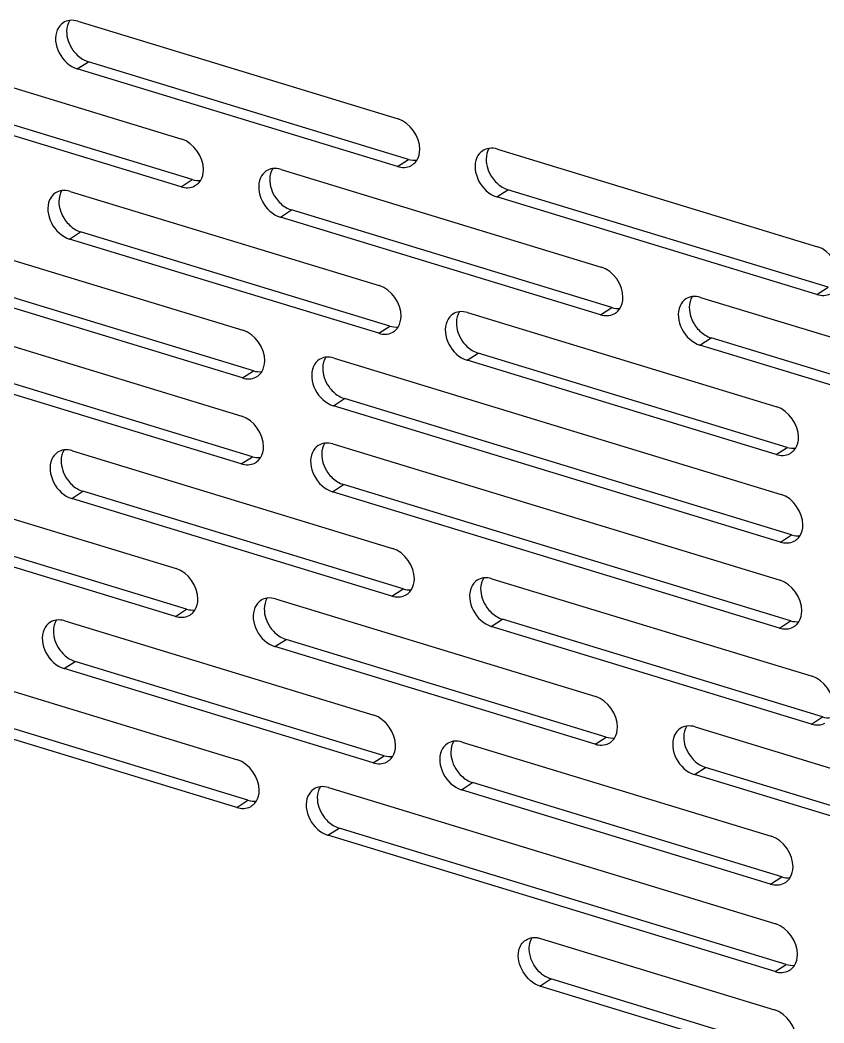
# Model space of a CAD drawing. Header units: millimetres. Extents: x -177 to 18421, y -5017 to 3255.
# Drawn here: x 13060.87 to 13076, y 2003.3 to 2022.17 of the extents above; entities that cross this region are included whole.
import ezdxf

# ---------------------------------------------------------------- set-up
doc = ezdxf.new("R2010")
doc.units = ezdxf.units.MM
doc.header["$LTSCALE"] = 46.255
doc.layers.get('0').update_dxf_attribs({"linetype": 'CONTINUOUS'})

msp = doc.modelspace()

# ---------------------------------------------------------------- linework, layer by layer
at = {"color": 3, "linetype": 'Continuous'}
for p, q in [((13061.957, 2022.145), (13067.982, 2020.308)), ((13057.884, 2021.764), (13063.91, 2019.927)), ((13067.971, 2019.41), (13061.945, 2021.247)), ((13063.898, 2019.029), (13057.873, 2020.866)), ((13069.852, 2019.738), (13075.878, 2017.901)), ((13065.78, 2019.357), (13071.805, 2017.52)), ((13056.648, 2018.896), (13065.063, 2016.331)), ((13061.811, 2018.944), (13067.629, 2017.171)), ((13075.866, 2017.004), (13069.841, 2018.84)), ((13071.794, 2016.622), (13065.768, 2018.459)), ((13065.052, 2015.433), (13056.637, 2017.998)), ((13067.618, 2016.273), (13061.8, 2018.046)), ((13056.628, 2017.279), (13065.043, 2014.714)), ((13073.675, 2016.95), (13079.701, 2015.114)), ((13069.291, 2016.664), (13075.109, 2014.891)), ((13065.031, 2013.817), (13056.616, 2016.382)), ((13079.689, 2014.216), (13073.664, 2016.052)), ((13066.777, 2015.808), (13075.192, 2013.243)), ((13075.098, 2013.993), (13069.28, 2015.766)), ((13075.181, 2012.345), (13066.766, 2014.91)), ((13066.757, 2014.192), (13075.172, 2011.627)), ((13061.853, 2014.064), (13067.879, 2012.227)), ((13057.781, 2013.683), (13063.806, 2011.846)), ((13075.16, 2010.729), (13066.745, 2013.294)), ((13067.867, 2011.33), (13061.842, 2013.166)), ((13063.795, 2010.948), (13057.769, 2012.785)), ((13069.749, 2011.657), (13075.774, 2009.821)), ((13065.676, 2011.276), (13071.702, 2009.44)), ((13056.545, 2010.815), (13064.96, 2008.25)), ((13061.708, 2010.864), (13067.526, 2009.09)), ((13075.763, 2008.923), (13069.737, 2010.76)), ((13071.69, 2008.542), (13065.665, 2010.378)), ((13064.948, 2007.352), (13056.533, 2009.917)), ((13067.514, 2008.192), (13061.696, 2009.966)), ((13073.572, 2008.87), (13079.597, 2007.033)), ((13069.188, 2008.584), (13075.006, 2006.81)), ((13079.586, 2006.135), (13073.56, 2007.972)), ((13066.674, 2007.727), (13075.089, 2005.162)), ((13074.994, 2005.912), (13069.176, 2007.686)), ((13075.077, 2004.264), (13066.662, 2006.83)), ((13070.663, 2004.889), (13075.068, 2003.546)), ((13075.057, 2002.648), (13070.652, 2003.991))]:
    msp.add_line(p, q, dxfattribs=at)
at = {"color": 7, "linetype": 'Continuous'}
for p, q in [((13061.945, 2021.247), (13062.154, 2021.382)), ((13068.179, 2019.545), (13062.154, 2021.382)), ((13064.107, 2019.164), (13058.081, 2021.001)), ((13067.971, 2019.41), (13068.179, 2019.545)), ((13063.898, 2019.029), (13064.107, 2019.164)), ((13069.841, 2018.84), (13070.049, 2018.975)), ((13076.075, 2017.139), (13070.049, 2018.975)), ((13065.768, 2018.459), (13065.977, 2018.594)), ((13072.002, 2016.758), (13065.977, 2018.594)), ((13065.26, 2015.568), (13056.845, 2018.133)), ((13061.8, 2018.046), (13062.008, 2018.181)), ((13067.826, 2016.408), (13062.008, 2018.181)), ((13075.866, 2017.004), (13076.075, 2017.139)), ((13071.794, 2016.622), (13072.002, 2016.758)), ((13065.24, 2013.952), (13056.825, 2016.517)), ((13067.618, 2016.273), (13067.826, 2016.408)), ((13073.664, 2016.052), (13073.872, 2016.188)), ((13079.898, 2014.351), (13073.872, 2016.188)), ((13069.28, 2015.766), (13069.488, 2015.901)), ((13075.306, 2014.128), (13069.488, 2015.901)), ((13065.052, 2015.433), (13065.26, 2015.568)), ((13066.766, 2014.91), (13066.974, 2015.045)), ((13075.389, 2012.48), (13066.974, 2015.045)), ((13075.098, 2013.993), (13075.306, 2014.128)), ((13065.031, 2013.817), (13065.24, 2013.952)), ((13066.745, 2013.294), (13066.954, 2013.429)), ((13075.369, 2010.864), (13066.954, 2013.429)), ((13061.842, 2013.166), (13062.05, 2013.301)), ((13068.076, 2011.465), (13062.05, 2013.301)), ((13064.003, 2011.084), (13057.978, 2012.92)), ((13075.181, 2012.345), (13075.389, 2012.48)), ((13067.867, 2011.33), (13068.076, 2011.465)), ((13063.795, 2010.948), (13064.003, 2011.084)), ((13069.737, 2010.76), (13069.946, 2010.895)), ((13075.971, 2009.058), (13069.946, 2010.895)), ((13075.16, 2010.729), (13075.369, 2010.864)), ((13065.665, 2010.378), (13065.873, 2010.514)), ((13071.899, 2008.677), (13065.873, 2010.514)), ((13065.157, 2007.487), (13056.742, 2010.052)), ((13061.696, 2009.966), (13061.905, 2010.101)), ((13067.723, 2008.327), (13061.905, 2010.101)), ((13075.763, 2008.923), (13075.971, 2009.058)), ((13071.69, 2008.542), (13071.899, 2008.677)), ((13067.514, 2008.192), (13067.723, 2008.327)), ((13073.56, 2007.972), (13073.769, 2008.107)), ((13079.794, 2006.27), (13073.769, 2008.107)), ((13069.176, 2007.686), (13069.385, 2007.821)), ((13075.203, 2006.047), (13069.385, 2007.821)), ((13064.948, 2007.352), (13065.157, 2007.487)), ((13066.662, 2006.83), (13066.871, 2006.965)), ((13075.286, 2004.4), (13066.871, 2006.965)), ((13074.994, 2005.912), (13075.203, 2006.047)), ((13075.077, 2004.264), (13075.286, 2004.4)), ((13070.652, 2003.991), (13070.86, 2004.126)), ((13075.265, 2002.783), (13070.86, 2004.126))]:
    msp.add_line(p, q, dxfattribs=at)
at = {"color": 3, "linetype": 'Continuous'}
for centre, radius, start, end in [((13068.096, 2019.676), 0.281, 297.2817, 302.9867), ((13068.097, 2019.674), 0.279, 302.9904, 307.4361), ((13068.095, 2019.676), 0.281, 307.4433, 311.4043), ((13064.023, 2019.294), 0.281, 297.2817, 302.9867), ((13064.024, 2019.293), 0.279, 302.9904, 307.4361), ((13064.023, 2019.294), 0.281, 307.4433, 311.4043), ((13071.919, 2016.888), 0.281, 297.2817, 302.9867), ((13071.92, 2016.886), 0.279, 302.9904, 307.4361), ((13071.918, 2016.888), 0.281, 307.4433, 311.4043), ((13067.742, 2016.538), 0.281, 297.2817, 302.9867), ((13067.744, 2016.536), 0.279, 302.9904, 307.4361), ((13067.742, 2016.538), 0.281, 307.4433, 311.4043), ((13065.177, 2015.698), 0.281, 297.2817, 302.9867), ((13065.178, 2015.696), 0.279, 302.9904, 307.4361), ((13065.176, 2015.698), 0.281, 307.4433, 311.4043), ((13075.222, 2014.258), 0.281, 297.2817, 302.9867), ((13075.224, 2014.256), 0.279, 302.9904, 307.4361), ((13075.222, 2014.258), 0.281, 307.4433, 311.4043), ((13065.156, 2014.082), 0.281, 297.2817, 302.9867), ((13065.157, 2014.08), 0.279, 302.9904, 307.4361), ((13065.156, 2014.082), 0.281, 307.4433, 311.4043), ((13075.306, 2012.61), 0.281, 297.2817, 302.9867), ((13075.307, 2012.609), 0.279, 302.9904, 307.4361), ((13075.305, 2012.61), 0.281, 307.4433, 311.4043), ((13067.992, 2011.595), 0.281, 297.2817, 302.9867), ((13067.993, 2011.593), 0.279, 302.9904, 307.4361), ((13067.992, 2011.595), 0.281, 307.4433, 311.4043), ((13063.92, 2011.214), 0.281, 297.2817, 302.9867), ((13063.921, 2011.212), 0.279, 302.9904, 307.4361), ((13063.919, 2011.214), 0.281, 307.4433, 311.4043), ((13075.285, 2010.994), 0.281, 297.2817, 302.9867), ((13075.286, 2010.993), 0.279, 302.9904, 307.4361), ((13075.285, 2010.994), 0.281, 307.4433, 311.4043), ((13071.815, 2008.807), 0.281, 297.2817, 302.9867), ((13071.816, 2008.805), 0.279, 302.9904, 307.4361), ((13071.815, 2008.807), 0.281, 307.4433, 311.4043), ((13067.639, 2008.458), 0.281, 297.2817, 302.9867), ((13067.64, 2008.456), 0.279, 302.9904, 307.4361), ((13067.639, 2008.458), 0.281, 307.4433, 311.4043), ((13065.073, 2007.617), 0.281, 297.2817, 302.9867), ((13065.074, 2007.615), 0.279, 302.9904, 307.4361), ((13065.073, 2007.617), 0.281, 307.4433, 311.4043), ((13075.119, 2006.178), 0.281, 297.2817, 302.9867), ((13075.12, 2006.176), 0.279, 302.9904, 307.4361), ((13075.119, 2006.178), 0.281, 307.4433, 311.4043), ((13075.202, 2004.53), 0.281, 307.4433, 311.4043), ((13075.202, 2004.53), 0.281, 297.2817, 302.9867), ((13075.203, 2004.528), 0.279, 302.9904, 307.4361)]:
    msp.add_arc(centre, radius, start, end, dxfattribs=at)
at = {"color": 7, "linetype": 'Continuous'}
msp.add_arc((13071.047, 2004.667), 0.574, 230.2791, 239.3997, dxfattribs=at)
at = {"color": 3, "linetype": 'Continuous'}
for points in [[(13061.679, 2022.115), (13061.631, 2022.084), (13061.593, 2022.037), (13061.569, 2021.985)], [(13061.797, 2022.159), (13061.756, 2022.153), (13061.714, 2022.138), (13061.679, 2022.115)], [(13061.957, 2022.145), (13061.906, 2022.16), (13061.85, 2022.167), (13061.797, 2022.159)], [(13068.392, 2019.733), (13068.395, 2019.968), (13068.208, 2020.24), (13067.982, 2020.308)], [(13064.32, 2019.351), (13064.323, 2019.587), (13064.135, 2019.858), (13063.91, 2019.927)], [(13068.334, 2019.526), (13068.373, 2019.586), (13068.391, 2019.661), (13068.392, 2019.733)], [(13069.574, 2019.709), (13069.527, 2019.678), (13069.488, 2019.63), (13069.465, 2019.578)], [(13069.693, 2019.752), (13069.651, 2019.747), (13069.61, 2019.732), (13069.574, 2019.709)], [(13069.852, 2019.738), (13069.801, 2019.754), (13069.746, 2019.76), (13069.693, 2019.752)], [(13067.971, 2019.41), (13068.052, 2019.386), (13068.149, 2019.387), (13068.224, 2019.426)], [(13064.262, 2019.145), (13064.301, 2019.205), (13064.319, 2019.28), (13064.32, 2019.351)], [(13065.502, 2019.328), (13065.454, 2019.297), (13065.416, 2019.249), (13065.392, 2019.197)], [(13065.62, 2019.371), (13065.579, 2019.365), (13065.537, 2019.351), (13065.502, 2019.328)], [(13065.78, 2019.357), (13065.729, 2019.373), (13065.673, 2019.379), (13065.62, 2019.371)], [(13063.898, 2019.029), (13063.979, 2019.004), (13064.077, 2019.006), (13064.152, 2019.045)], [(13061.534, 2018.915), (13061.486, 2018.884), (13061.447, 2018.836), (13061.424, 2018.784)], [(13061.652, 2018.959), (13061.61, 2018.953), (13061.569, 2018.938), (13061.534, 2018.915)], [(13061.811, 2018.944), (13061.76, 2018.96), (13061.705, 2018.966), (13061.652, 2018.959)], [(13076.288, 2017.326), (13076.291, 2017.561), (13076.103, 2017.833), (13075.878, 2017.901)], [(13072.215, 2016.945), (13072.218, 2017.18), (13072.031, 2017.452), (13071.805, 2017.52)], [(13068.039, 2016.595), (13068.042, 2016.831), (13067.854, 2017.102), (13067.629, 2017.171)], [(13073.516, 2016.965), (13073.474, 2016.959), (13073.433, 2016.944), (13073.398, 2016.921)], [(13073.675, 2016.95), (13073.624, 2016.966), (13073.569, 2016.972), (13073.516, 2016.965)], [(13075.866, 2017.004), (13075.947, 2016.979), (13076.045, 2016.98), (13076.12, 2017.019)], [(13072.157, 2016.739), (13072.196, 2016.798), (13072.214, 2016.873), (13072.215, 2016.945)], [(13073.398, 2016.921), (13073.35, 2016.89), (13073.311, 2016.842), (13073.288, 2016.79)], [(13067.981, 2016.389), (13068.02, 2016.449), (13068.038, 2016.524), (13068.039, 2016.595)], [(13069.014, 2016.635), (13068.966, 2016.604), (13068.927, 2016.556), (13068.904, 2016.504)], [(13069.132, 2016.679), (13069.09, 2016.673), (13069.049, 2016.658), (13069.014, 2016.635)], [(13069.291, 2016.664), (13069.24, 2016.68), (13069.185, 2016.686), (13069.132, 2016.679)], [(13071.794, 2016.622), (13071.875, 2016.598), (13071.972, 2016.599), (13072.048, 2016.638)], [(13065.473, 2015.755), (13065.476, 2015.991), (13065.289, 2016.262), (13065.063, 2016.331)], [(13067.618, 2016.273), (13067.699, 2016.248), (13067.796, 2016.25), (13067.871, 2016.288)], [(13066.618, 2015.822), (13066.576, 2015.817), (13066.535, 2015.802), (13066.5, 2015.779)], [(13066.777, 2015.808), (13066.726, 2015.824), (13066.671, 2015.83), (13066.618, 2015.822)], [(13065.415, 2015.549), (13065.454, 2015.609), (13065.472, 2015.684), (13065.473, 2015.755)], [(13066.5, 2015.779), (13066.452, 2015.748), (13066.413, 2015.7), (13066.39, 2015.648)], [(13065.052, 2015.433), (13065.133, 2015.408), (13065.23, 2015.409), (13065.305, 2015.448)], [(13075.519, 2014.315), (13075.522, 2014.551), (13075.334, 2014.822), (13075.109, 2014.891)], [(13065.452, 2014.139), (13065.455, 2014.374), (13065.268, 2014.646), (13065.043, 2014.714)], [(13075.461, 2014.109), (13075.5, 2014.169), (13075.518, 2014.244), (13075.519, 2014.315)], [(13065.395, 2013.933), (13065.433, 2013.993), (13065.451, 2014.067), (13065.452, 2014.139)], [(13066.479, 2014.163), (13066.431, 2014.132), (13066.392, 2014.084), (13066.369, 2014.032)], [(13066.597, 2014.206), (13066.556, 2014.2), (13066.514, 2014.185), (13066.479, 2014.163)], [(13066.757, 2014.192), (13066.706, 2014.208), (13066.65, 2014.214), (13066.597, 2014.206)], [(13061.575, 2014.035), (13061.528, 2014.004), (13061.489, 2013.956), (13061.466, 2013.904)], [(13061.694, 2014.078), (13061.652, 2014.073), (13061.611, 2014.058), (13061.575, 2014.035)], [(13061.853, 2014.064), (13061.802, 2014.08), (13061.747, 2014.086), (13061.694, 2014.078)], [(13075.098, 2013.993), (13075.179, 2013.968), (13075.276, 2013.97), (13075.351, 2014.008)], [(13065.031, 2013.817), (13065.112, 2013.792), (13065.209, 2013.793), (13065.285, 2013.832)], [(13075.602, 2012.667), (13075.605, 2012.903), (13075.418, 2013.174), (13075.192, 2013.243)], [(13075.544, 2012.461), (13075.583, 2012.521), (13075.601, 2012.596), (13075.602, 2012.667)], [(13075.181, 2012.345), (13075.262, 2012.321), (13075.359, 2012.322), (13075.434, 2012.361)], [(13068.289, 2011.652), (13068.292, 2011.887), (13068.104, 2012.159), (13067.879, 2012.227)], [(13064.216, 2011.271), (13064.219, 2011.506), (13064.032, 2011.778), (13063.806, 2011.846)], [(13069.589, 2011.672), (13069.548, 2011.666), (13069.506, 2011.651), (13069.471, 2011.628)], [(13069.749, 2011.657), (13069.698, 2011.673), (13069.642, 2011.679), (13069.589, 2011.672)], [(13068.231, 2011.446), (13068.27, 2011.506), (13068.288, 2011.581), (13068.289, 2011.652)], [(13069.471, 2011.628), (13069.423, 2011.597), (13069.385, 2011.549), (13069.361, 2011.497)], [(13075.581, 2011.051), (13075.584, 2011.287), (13075.397, 2011.558), (13075.172, 2011.627)], [(13065.676, 2011.276), (13065.625, 2011.292), (13065.57, 2011.298), (13065.517, 2011.291)], [(13067.867, 2011.33), (13067.948, 2011.305), (13068.046, 2011.306), (13068.121, 2011.345)], [(13064.158, 2011.065), (13064.197, 2011.124), (13064.215, 2011.199), (13064.216, 2011.271)], [(13065.399, 2011.247), (13065.351, 2011.216), (13065.312, 2011.168), (13065.289, 2011.116)], [(13065.517, 2011.291), (13065.475, 2011.285), (13065.434, 2011.27), (13065.399, 2011.247)], [(13063.795, 2010.948), (13063.876, 2010.924), (13063.973, 2010.925), (13064.049, 2010.964)], [(13075.524, 2010.845), (13075.562, 2010.905), (13075.58, 2010.98), (13075.581, 2011.051)], [(13061.43, 2010.834), (13061.382, 2010.803), (13061.344, 2010.755), (13061.32, 2010.703)], [(13061.549, 2010.878), (13061.507, 2010.872), (13061.465, 2010.857), (13061.43, 2010.834)], [(13061.708, 2010.864), (13061.657, 2010.879), (13061.601, 2010.885), (13061.549, 2010.878)], [(13075.16, 2010.729), (13075.241, 2010.704), (13075.338, 2010.706), (13075.414, 2010.744)], [(13076.184, 2009.245), (13076.187, 2009.481), (13075.999, 2009.752), (13075.774, 2009.821)], [(13072.112, 2008.864), (13072.115, 2009.1), (13071.927, 2009.371), (13071.702, 2009.44)], [(13067.935, 2008.515), (13067.938, 2008.75), (13067.751, 2009.022), (13067.526, 2009.09)], [(13072.054, 2008.658), (13072.093, 2008.718), (13072.111, 2008.793), (13072.112, 2008.864)], [(13073.294, 2008.84), (13073.246, 2008.809), (13073.208, 2008.761), (13073.184, 2008.71)], [(13073.412, 2008.884), (13073.371, 2008.878), (13073.329, 2008.863), (13073.294, 2008.84)], [(13073.572, 2008.87), (13073.521, 2008.885), (13073.465, 2008.891), (13073.412, 2008.884)], [(13075.763, 2008.923), (13075.844, 2008.898), (13075.941, 2008.899), (13076.016, 2008.938)], [(13067.878, 2008.308), (13067.917, 2008.368), (13067.935, 2008.443), (13067.935, 2008.515)], [(13068.91, 2008.554), (13068.862, 2008.523), (13068.824, 2008.475), (13068.8, 2008.423)], [(13069.028, 2008.598), (13068.987, 2008.592), (13068.945, 2008.577), (13068.91, 2008.554)], [(13069.188, 2008.584), (13069.137, 2008.599), (13069.081, 2008.605), (13069.028, 2008.598)], [(13071.69, 2008.542), (13071.771, 2008.517), (13071.869, 2008.518), (13071.944, 2008.557)], [(13065.37, 2007.674), (13065.373, 2007.91), (13065.185, 2008.181), (13064.96, 2008.25)], [(13067.514, 2008.192), (13067.595, 2008.168), (13067.693, 2008.169), (13067.768, 2008.208)], [(13066.514, 2007.742), (13066.473, 2007.736), (13066.431, 2007.721), (13066.396, 2007.698)], [(13066.674, 2007.727), (13066.623, 2007.743), (13066.567, 2007.749), (13066.514, 2007.742)], [(13065.312, 2007.468), (13065.351, 2007.528), (13065.369, 2007.603), (13065.37, 2007.674)], [(13066.396, 2007.698), (13066.348, 2007.667), (13066.31, 2007.619), (13066.286, 2007.567)], [(13064.948, 2007.352), (13065.029, 2007.327), (13065.127, 2007.329), (13065.202, 2007.367)], [(13075.415, 2006.235), (13075.418, 2006.47), (13075.231, 2006.741), (13075.006, 2006.81)], [(13075.358, 2006.028), (13075.396, 2006.088), (13075.414, 2006.163), (13075.415, 2006.235)], [(13074.994, 2005.912), (13075.075, 2005.888), (13075.172, 2005.889), (13075.248, 2005.928)], [(13075.499, 2004.587), (13075.502, 2004.822), (13075.314, 2005.094), (13075.089, 2005.162)], [(13070.385, 2004.859), (13070.423, 2004.884), (13070.468, 2004.899), (13070.513, 2004.904)], [(13070.254, 2004.663), (13070.272, 2004.74), (13070.319, 2004.817), (13070.385, 2004.859)], [(13070.652, 2003.991), (13070.403, 2004.067), (13070.193, 2004.41), (13070.254, 2004.663)], [(13075.441, 2004.381), (13075.48, 2004.44), (13075.498, 2004.515), (13075.499, 2004.587)], [(13075.077, 2004.264), (13075.158, 2004.24), (13075.256, 2004.241), (13075.331, 2004.28)], [(13075.478, 2002.971), (13075.481, 2003.206), (13075.293, 2003.478), (13075.068, 2003.546)]]:
    msp.add_open_spline(points, degree=3, dxfattribs=at)
at = {"color": 7, "linetype": 'Continuous'}
for points in [[(13061.802, 2022.164), (13061.763, 2022.104), (13061.745, 2022.029), (13061.744, 2021.958)], [(13061.744, 2021.958), (13061.743, 2021.896), (13061.754, 2021.834), (13061.773, 2021.776)], [(13061.773, 2021.776), (13061.794, 2021.715), (13061.824, 2021.656), (13061.862, 2021.603)], [(13061.862, 2021.603), (13061.91, 2021.535), (13061.972, 2021.475), (13062.043, 2021.432)], [(13062.043, 2021.432), (13062.078, 2021.411), (13062.115, 2021.394), (13062.154, 2021.382)], [(13069.697, 2019.757), (13069.658, 2019.697), (13069.64, 2019.622), (13069.639, 2019.551)], [(13068.179, 2019.545), (13068.23, 2019.53), (13068.286, 2019.524), (13068.339, 2019.531)], [(13069.639, 2019.551), (13069.639, 2019.49), (13069.65, 2019.428), (13069.669, 2019.37)], [(13065.625, 2019.376), (13065.586, 2019.316), (13065.568, 2019.241), (13065.567, 2019.17)], [(13069.669, 2019.37), (13069.689, 2019.308), (13069.72, 2019.249), (13069.757, 2019.196)], [(13064.107, 2019.164), (13064.158, 2019.149), (13064.214, 2019.142), (13064.266, 2019.15)], [(13065.567, 2019.17), (13065.566, 2019.109), (13065.577, 2019.047), (13065.597, 2018.988)], [(13069.757, 2019.196), (13069.805, 2019.129), (13069.868, 2019.068), (13069.939, 2019.025)], [(13061.656, 2018.963), (13061.618, 2018.903), (13061.6, 2018.828), (13061.599, 2018.757)], [(13065.597, 2018.988), (13065.617, 2018.927), (13065.647, 2018.868), (13065.685, 2018.815)], [(13069.939, 2019.025), (13069.973, 2019.004), (13070.011, 2018.987), (13070.049, 2018.975)], [(13061.599, 2018.757), (13061.598, 2018.696), (13061.609, 2018.634), (13061.628, 2018.576)], [(13065.685, 2018.815), (13065.733, 2018.748), (13065.795, 2018.687), (13065.866, 2018.644)], [(13061.628, 2018.576), (13061.649, 2018.514), (13061.679, 2018.455), (13061.716, 2018.402)], [(13065.866, 2018.644), (13065.901, 2018.623), (13065.938, 2018.606), (13065.977, 2018.594)], [(13061.716, 2018.402), (13061.765, 2018.335), (13061.827, 2018.275), (13061.898, 2018.231)], [(13061.898, 2018.231), (13061.933, 2018.211), (13061.97, 2018.193), (13062.008, 2018.181)], [(13073.52, 2016.969), (13073.481, 2016.909), (13073.463, 2016.834), (13073.463, 2016.763)], [(13069.136, 2016.683), (13069.098, 2016.623), (13069.08, 2016.548), (13069.079, 2016.477)], [(13072.002, 2016.758), (13072.053, 2016.742), (13072.109, 2016.736), (13072.162, 2016.743)], [(13073.463, 2016.763), (13073.462, 2016.702), (13073.473, 2016.64), (13073.492, 2016.582)], [(13073.492, 2016.582), (13073.512, 2016.52), (13073.543, 2016.461), (13073.58, 2016.409)], [(13067.826, 2016.408), (13067.877, 2016.393), (13067.933, 2016.386), (13067.986, 2016.394)], [(13069.079, 2016.477), (13069.078, 2016.416), (13069.089, 2016.354), (13069.108, 2016.296)], [(13073.58, 2016.409), (13073.628, 2016.341), (13073.691, 2016.281), (13073.762, 2016.238)], [(13069.108, 2016.296), (13069.128, 2016.234), (13069.159, 2016.175), (13069.196, 2016.122)], [(13073.762, 2016.238), (13073.796, 2016.217), (13073.834, 2016.199), (13073.872, 2016.188)], [(13069.196, 2016.122), (13069.244, 2016.055), (13069.307, 2015.994), (13069.378, 2015.951)], [(13066.622, 2015.827), (13066.584, 2015.767), (13066.565, 2015.692), (13066.565, 2015.621)], [(13069.378, 2015.951), (13069.412, 2015.931), (13069.45, 2015.913), (13069.488, 2015.901)], [(13065.26, 2015.568), (13065.311, 2015.552), (13065.367, 2015.546), (13065.42, 2015.553)], [(13066.565, 2015.621), (13066.564, 2015.56), (13066.575, 2015.498), (13066.594, 2015.439)], [(13066.594, 2015.439), (13066.614, 2015.378), (13066.645, 2015.319), (13066.682, 2015.266)], [(13066.682, 2015.266), (13066.73, 2015.199), (13066.793, 2015.138), (13066.864, 2015.095)], [(13066.864, 2015.095), (13066.898, 2015.074), (13066.936, 2015.057), (13066.974, 2015.045)], [(13066.602, 2014.211), (13066.563, 2014.151), (13066.545, 2014.076), (13066.544, 2014.005)], [(13075.306, 2014.128), (13075.357, 2014.112), (13075.413, 2014.106), (13075.466, 2014.114)], [(13061.698, 2014.083), (13061.659, 2014.023), (13061.641, 2013.948), (13061.64, 2013.877)], [(13065.24, 2013.952), (13065.291, 2013.936), (13065.346, 2013.93), (13065.399, 2013.937)], [(13066.544, 2014.005), (13066.543, 2013.943), (13066.554, 2013.881), (13066.573, 2013.823)], [(13061.64, 2013.877), (13061.64, 2013.816), (13061.651, 2013.754), (13061.67, 2013.695)], [(13066.573, 2013.823), (13066.594, 2013.762), (13066.624, 2013.703), (13066.662, 2013.65)], [(13061.67, 2013.695), (13061.69, 2013.634), (13061.721, 2013.575), (13061.758, 2013.522)], [(13066.662, 2013.65), (13066.71, 2013.582), (13066.772, 2013.522), (13066.843, 2013.479)], [(13061.758, 2013.522), (13061.806, 2013.455), (13061.869, 2013.394), (13061.94, 2013.351)], [(13066.843, 2013.479), (13066.878, 2013.458), (13066.915, 2013.441), (13066.954, 2013.429)], [(13061.94, 2013.351), (13061.974, 2013.33), (13062.012, 2013.313), (13062.05, 2013.301)], [(13075.389, 2012.48), (13075.44, 2012.465), (13075.496, 2012.458), (13075.549, 2012.466)], [(13069.594, 2011.676), (13069.555, 2011.617), (13069.537, 2011.542), (13069.536, 2011.47)], [(13065.521, 2011.295), (13065.483, 2011.235), (13065.465, 2011.16), (13065.464, 2011.089)], [(13068.076, 2011.465), (13068.127, 2011.449), (13068.182, 2011.443), (13068.235, 2011.45)], [(13069.536, 2011.47), (13069.535, 2011.409), (13069.546, 2011.347), (13069.565, 2011.289)], [(13069.565, 2011.289), (13069.586, 2011.227), (13069.616, 2011.168), (13069.654, 2011.116)], [(13069.654, 2011.116), (13069.702, 2011.048), (13069.764, 2010.988), (13069.835, 2010.945)], [(13064.003, 2011.084), (13064.054, 2011.068), (13064.11, 2011.062), (13064.163, 2011.069)], [(13065.464, 2011.089), (13065.463, 2011.028), (13065.474, 2010.966), (13065.493, 2010.908)], [(13069.835, 2010.945), (13069.87, 2010.924), (13069.907, 2010.906), (13069.946, 2010.895)], [(13061.553, 2010.882), (13061.514, 2010.823), (13061.496, 2010.748), (13061.495, 2010.676)], [(13065.493, 2010.908), (13065.513, 2010.846), (13065.544, 2010.787), (13065.581, 2010.735)], [(13065.581, 2010.735), (13065.629, 2010.667), (13065.692, 2010.607), (13065.763, 2010.564)], [(13075.369, 2010.864), (13075.42, 2010.849), (13075.475, 2010.842), (13075.528, 2010.85)], [(13061.495, 2010.676), (13061.494, 2010.615), (13061.505, 2010.553), (13061.525, 2010.495)], [(13065.763, 2010.564), (13065.797, 2010.543), (13065.835, 2010.525), (13065.873, 2010.514)], [(13061.525, 2010.495), (13061.545, 2010.433), (13061.575, 2010.375), (13061.613, 2010.322)], [(13061.613, 2010.322), (13061.661, 2010.254), (13061.723, 2010.194), (13061.794, 2010.151)], [(13061.794, 2010.151), (13061.829, 2010.13), (13061.866, 2010.113), (13061.905, 2010.101)], [(13075.971, 2009.058), (13076.022, 2009.042), (13076.078, 2009.036), (13076.131, 2009.044)], [(13073.417, 2008.889), (13073.378, 2008.829), (13073.36, 2008.754), (13073.359, 2008.682)], [(13071.899, 2008.677), (13071.95, 2008.661), (13072.005, 2008.655), (13072.058, 2008.663)], [(13073.359, 2008.682), (13073.358, 2008.621), (13073.369, 2008.559), (13073.388, 2008.501)], [(13069.033, 2008.602), (13068.994, 2008.543), (13068.976, 2008.468), (13068.975, 2008.396)], [(13073.388, 2008.501), (13073.409, 2008.44), (13073.439, 2008.381), (13073.477, 2008.328)], [(13067.723, 2008.327), (13067.774, 2008.312), (13067.829, 2008.306), (13067.882, 2008.313)], [(13068.975, 2008.396), (13068.974, 2008.335), (13068.985, 2008.273), (13069.004, 2008.215)], [(13073.477, 2008.328), (13073.525, 2008.26), (13073.587, 2008.2), (13073.658, 2008.157)], [(13069.004, 2008.215), (13069.025, 2008.153), (13069.055, 2008.095), (13069.093, 2008.042)], [(13073.658, 2008.157), (13073.693, 2008.136), (13073.73, 2008.119), (13073.769, 2008.107)], [(13069.093, 2008.042), (13069.141, 2007.974), (13069.203, 2007.914), (13069.274, 2007.871)], [(13066.519, 2007.746), (13066.48, 2007.686), (13066.462, 2007.612), (13066.461, 2007.54)], [(13069.274, 2007.871), (13069.309, 2007.85), (13069.346, 2007.832), (13069.385, 2007.821)], [(13066.461, 2007.54), (13066.46, 2007.479), (13066.471, 2007.417), (13066.49, 2007.359)], [(13065.157, 2007.487), (13065.208, 2007.472), (13065.263, 2007.465), (13065.316, 2007.473)], [(13066.49, 2007.359), (13066.511, 2007.297), (13066.541, 2007.238), (13066.579, 2007.186)], [(13066.579, 2007.186), (13066.627, 2007.118), (13066.689, 2007.058), (13066.76, 2007.015)], [(13066.76, 2007.015), (13066.795, 2006.994), (13066.832, 2006.976), (13066.871, 2006.965)], [(13075.203, 2006.047), (13075.254, 2006.032), (13075.309, 2006.026), (13075.362, 2006.033)], [(13070.46, 2004.599), (13070.441, 2004.7), (13070.451, 2004.818), (13070.506, 2004.905)], [(13070.68, 2004.225), (13070.569, 2004.318), (13070.486, 2004.457), (13070.46, 2004.599)], [(13075.286, 2004.4), (13075.337, 2004.384), (13075.392, 2004.378), (13075.445, 2004.385)], [(13070.86, 2004.126), (13070.823, 2004.137), (13070.788, 2004.153), (13070.755, 2004.173)]]:
    msp.add_open_spline(points, degree=3, dxfattribs=at)
at = {"color": 3, "linetype": 'Continuous'}
for points, knots in [([(13061.569, 2021.985), (13061.51, 2021.853), (13061.558, 2021.516), (13061.799, 2021.292), (13061.945, 2021.247)], [0, 0, 0, 0, 0.486189, 1, 1, 1, 1]), ([(13068.281, 2019.465), (13068.291, 2019.474), (13068.311, 2019.493), (13068.327, 2019.515), (13068.334, 2019.526)], [0, 0, 0, 0, 0.495742, 1, 1, 1, 1]), ([(13069.465, 2019.578), (13069.406, 2019.446), (13069.454, 2019.109), (13069.694, 2018.885), (13069.841, 2018.84)], [0, 0, 0, 0, 0.486189, 1, 1, 1, 1]), ([(13064.209, 2019.083), (13064.219, 2019.092), (13064.238, 2019.112), (13064.255, 2019.134), (13064.262, 2019.145)], [0, 0, 0, 0, 0.495742, 1, 1, 1, 1]), ([(13065.392, 2019.197), (13065.333, 2019.065), (13065.381, 2018.728), (13065.622, 2018.504), (13065.768, 2018.459)], [0, 0, 0, 0, 0.486189, 1, 1, 1, 1]), ([(13061.424, 2018.784), (13061.365, 2018.652), (13061.413, 2018.315), (13061.654, 2018.091), (13061.8, 2018.046)], [0, 0, 0, 0, 0.486189, 1, 1, 1, 1]), ([(13073.288, 2016.79), (13073.229, 2016.658), (13073.277, 2016.321), (13073.518, 2016.097), (13073.664, 2016.052)], [0, 0, 0, 0, 0.486189, 1, 1, 1, 1]), ([(13072.104, 2016.677), (13072.115, 2016.686), (13072.134, 2016.705), (13072.15, 2016.727), (13072.157, 2016.739)], [0, 0, 0, 0, 0.495742, 1, 1, 1, 1]), ([(13067.928, 2016.327), (13067.938, 2016.336), (13067.957, 2016.356), (13067.974, 2016.378), (13067.981, 2016.389)], [0, 0, 0, 0, 0.495742, 1, 1, 1, 1]), ([(13068.904, 2016.504), (13068.845, 2016.372), (13068.893, 2016.035), (13069.134, 2015.811), (13069.28, 2015.766)], [0, 0, 0, 0, 0.486189, 1, 1, 1, 1]), ([(13066.39, 2015.648), (13066.331, 2015.516), (13066.379, 2015.179), (13066.62, 2014.955), (13066.766, 2014.91)], [0, 0, 0, 0, 0.486189, 1, 1, 1, 1]), ([(13065.362, 2015.487), (13065.372, 2015.496), (13065.392, 2015.515), (13065.408, 2015.537), (13065.415, 2015.549)], [0, 0, 0, 0, 0.495742, 1, 1, 1, 1]), ([(13066.369, 2014.032), (13066.31, 2013.9), (13066.358, 2013.563), (13066.599, 2013.339), (13066.745, 2013.294)], [0, 0, 0, 0, 0.486189, 1, 1, 1, 1]), ([(13075.408, 2014.047), (13075.418, 2014.056), (13075.437, 2014.076), (13075.454, 2014.098), (13075.461, 2014.109)], [0, 0, 0, 0, 0.495742, 1, 1, 1, 1]), ([(13061.466, 2013.904), (13061.407, 2013.772), (13061.455, 2013.435), (13061.695, 2013.211), (13061.842, 2013.166)], [0, 0, 0, 0, 0.486189, 1, 1, 1, 1]), ([(13065.342, 2013.871), (13065.352, 2013.88), (13065.371, 2013.899), (13065.387, 2013.921), (13065.395, 2013.933)], [0, 0, 0, 0, 0.495742, 1, 1, 1, 1]), ([(13075.491, 2012.399), (13075.501, 2012.408), (13075.521, 2012.428), (13075.537, 2012.45), (13075.544, 2012.461)], [0, 0, 0, 0, 0.495742, 1, 1, 1, 1]), ([(13069.361, 2011.497), (13069.302, 2011.365), (13069.35, 2011.029), (13069.591, 2010.804), (13069.737, 2010.76)], [0, 0, 0, 0, 0.486189, 1, 1, 1, 1]), ([(13068.178, 2011.384), (13068.188, 2011.393), (13068.207, 2011.412), (13068.223, 2011.434), (13068.231, 2011.446)], [0, 0, 0, 0, 0.495742, 1, 1, 1, 1]), ([(13065.289, 2011.116), (13065.23, 2010.984), (13065.278, 2010.647), (13065.519, 2010.423), (13065.665, 2010.378)], [0, 0, 0, 0, 0.486189, 1, 1, 1, 1]), ([(13064.105, 2011.003), (13064.116, 2011.012), (13064.135, 2011.031), (13064.151, 2011.053), (13064.158, 2011.065)], [0, 0, 0, 0, 0.495742, 1, 1, 1, 1]), ([(13075.471, 2010.783), (13075.481, 2010.792), (13075.5, 2010.812), (13075.516, 2010.834), (13075.524, 2010.845)], [0, 0, 0, 0, 0.495742, 1, 1, 1, 1]), ([(13061.32, 2010.703), (13061.261, 2010.571), (13061.309, 2010.235), (13061.55, 2010.01), (13061.696, 2009.966)], [0, 0, 0, 0, 0.486189, 1, 1, 1, 1]), ([(13072.001, 2008.596), (13072.011, 2008.605), (13072.03, 2008.624), (13072.046, 2008.646), (13072.054, 2008.658)], [0, 0, 0, 0, 0.495742, 1, 1, 1, 1]), ([(13073.184, 2008.71), (13073.125, 2008.577), (13073.173, 2008.241), (13073.414, 2008.016), (13073.56, 2007.972)], [0, 0, 0, 0, 0.486189, 1, 1, 1, 1]), ([(13067.825, 2008.247), (13067.835, 2008.256), (13067.854, 2008.275), (13067.87, 2008.297), (13067.878, 2008.308)], [0, 0, 0, 0, 0.495742, 1, 1, 1, 1]), ([(13068.8, 2008.423), (13068.741, 2008.291), (13068.789, 2007.955), (13069.03, 2007.73), (13069.176, 2007.686)], [0, 0, 0, 0, 0.486189, 1, 1, 1, 1]), ([(13066.286, 2007.567), (13066.227, 2007.435), (13066.275, 2007.099), (13066.516, 2006.874), (13066.662, 2006.83)], [0, 0, 0, 0, 0.486189, 1, 1, 1, 1]), ([(13065.259, 2007.406), (13065.269, 2007.415), (13065.288, 2007.435), (13065.304, 2007.457), (13065.312, 2007.468)], [0, 0, 0, 0, 0.495742, 1, 1, 1, 1]), ([(13075.305, 2005.967), (13075.315, 2005.975), (13075.334, 2005.995), (13075.35, 2006.017), (13075.358, 2006.028)], [0, 0, 0, 0, 0.495742, 1, 1, 1, 1]), ([(13070.513, 2004.904), (13070.525, 2004.906), (13070.549, 2004.907), (13070.574, 2004.906), (13070.587, 2004.904)], [0, 0, 0, 0, 0.494207, 1, 1, 1, 1]), ([(13070.587, 2004.904), (13070.599, 2004.903), (13070.625, 2004.899), (13070.651, 2004.893), (13070.663, 2004.889)], [0, 0, 0, 0, 0.494333, 1, 1, 1, 1]), ([(13075.388, 2004.319), (13075.398, 2004.328), (13075.417, 2004.347), (13075.433, 2004.369), (13075.441, 2004.381)], [0, 0, 0, 0, 0.495742, 1, 1, 1, 1])]:
    msp.add_open_spline(points, degree=3, knots=knots, dxfattribs=at)

doc.saveas('drawing.dxf')
